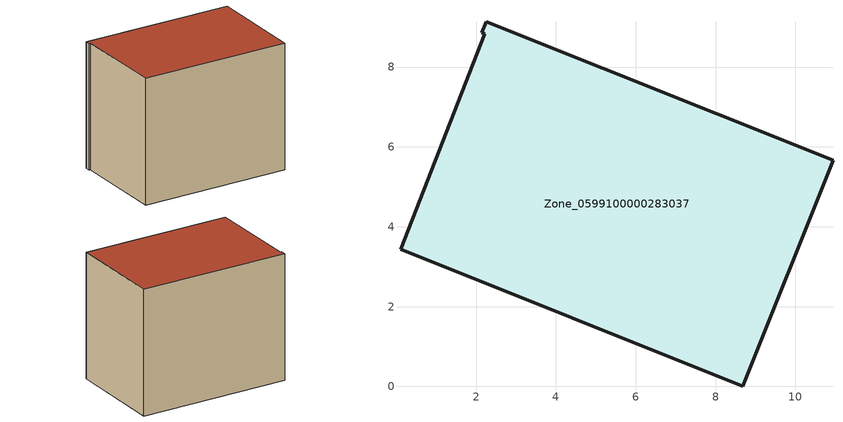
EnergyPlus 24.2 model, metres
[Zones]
Zone_0599100000283037
 floor ground (C_G): 2.21,8.84 2.14,8.86 2.25,9.14 10.94,5.66 8.68,0 0.11,3.44 z0.33
 wall outside (C_F): 8.68,0 10.94,5.66 2.25,9.14 2.14,8.86 2.21,8.84 0.11,3.44 8.68,0 z0.33:8.14
 roof outside (C_R): 2.21,8.84 0.11,3.44 8.68,0 10.94,5.66 2.25,9.14 2.14,8.86 z8.14
[BUILDING]
Pand.0599100000283037: North Axis=0; Terrain=City; Loads Convergence Tolerance Value=0.04; Temperature Convergence Tolerance Value=0.4; Solar Distribution=FullExterior; Maximum Number of Warmup Days=25; Minimum Number of Warmup Days=1
[Site:Location]
Rotterdam.The.Hague.AP_ZH_NLD Design_Conditions: Latitude=51.96; Longitude=4.45; Time Zone=1; Elevation=-4.5
[SITE:GROUNDTEMPERATURE:BUILDINGSURFACE]
18, 18, 18, 18, 18, 18, 18, 18, 18, 18, 18, 18
[MATERIAL] Thermal Absorptance=0.9; Solar Absorptance=0.7; Visible Absorptance=0.7
Name | Roughness | Thickness | Conductivity | Density | Specific Heat
G.TI.1965-1974 | MediumSmooth | 0.15 | 0.882353 | 540 | 1210
F.TI.1965-1974 | Rough | 0.3 | 0.697674 | 1920 | 840
R.TI.1965-1974 | MediumRough | 0.2 | 0.232558 | 1500 | 1000
[CONSTRUCTION]
C_G: G.TI.1965-1974
C_F: F.TI.1965-1974
C_R: R.TI.1965-1974
[ZONE]
Zone_0599100000283037: Type=1; Multiplier=1; Ceiling Height=Autocalculate; Volume=Autocalculate; Floor Area=autocalculate; Part of Total Floor Area=Yes
[ZONEINFILTRATION:DESIGNFLOWRATE]
Infil_Zone_0599100000283037: Zone or ZoneList or Space or SpaceList=Zone_0599100000283037; Schedule=AlwaysOn; Design Flow Rate Calculation Method=Flow/Area; Flow Rate per Floor Area=0.003; Constant Term Coefficient=1; Temperature Term Coefficient=0; Velocity Term Coefficient=0; Velocity Squared Term Coefficient=0
[HVACTEMPLATE:ZONE:IDEALLOADSAIRSYSTEM]
Zone_0599100000283037: Maximum Heating Supply Air Temperature=50; Minimum Cooling Supply Air Temperature=13; Maximum Heating Supply Air Humidity Ratio=0.0156; Minimum Cooling Supply Air Humidity Ratio=0.0077; Heating Limit=NoLimit; Cooling Limit=NoLimit; Dehumidification Control Type=ConstantSensibleHeatRatio; Cooling Sensible Heat Ratio=0.7; Dehumidification Setpoint=60; Humidification Control Type=None; Humidification Setpoint=30; Outdoor Air Method=None; Outdoor Air Flow Rate per Person=0.00944; Outdoor Air Flow Rate per Zone Floor Area=0; Outdoor Air Flow Rate per Zone=0; Demand Controlled Ventilation Type=None; Outdoor Air Economizer Type=NoEconomizer; Heat Recovery Type=None; Sensible Heat Recovery Effectiveness=0.7; Latent Heat Recovery Effectiveness=0.65
[ZONECONTROL:THERMOSTAT]
ThermostatControl_Zone_0599100000283037: Zone or ZoneList=Zone_0599100000283037; Control Type Schedule=DualSetpointControlType; Control 1=Thermostat_Zone_0599100000283037; Temperature Difference Between Cutout And Setpoint=0
[THERMOSTATSETPOINT:DUALSETPOINT]
Thermostat_Zone_0599100000283037: Heating Setpoint Temperature Schedule=HeatingSetpoint_Zone_0599100000283037; Cooling Setpoint Temperature Schedule=CoolingSetpoint_Zone_0599100000283037
[SCHEDULE:COMPACT]
HeatingSetpoint_Zone_0599100000283037: Through: 12/31, For: AllDays, Until: 24:00, 21
CoolingSetpoint_Zone_0599100000283037: Through: 12/31, For: AllDays, Until: 24:00, 24
DualSetpointControlType: Through: 12/31, For: AllDays, Until: 24:00, 4
AlwaysOn: Through: 12/31, For: AllDays, Until: 24:00, 1
